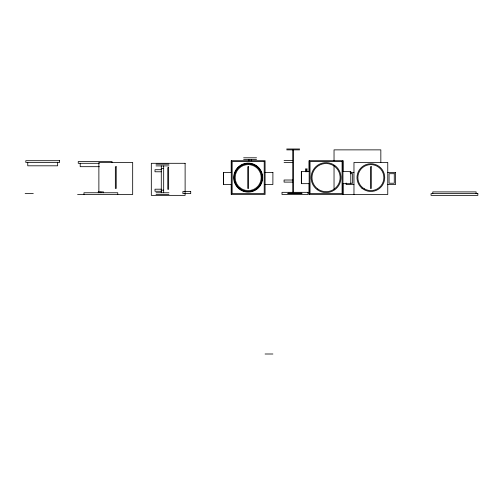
<?xml version="1.0" encoding="UTF-8"?>
<svg xmlns="http://www.w3.org/2000/svg" width="503" height="503" viewBox="0 0 503 503"><rect width="100%" height="100%" fill="white"/><g stroke="black" fill="none" stroke-linecap="round" stroke-linejoin="round"><path stroke-width="0.75" d="M231.286 194.498L231.286 184.532L223.483 184.532L223.483 172.397L231.286 172.397L231.286 160.702L265.081 160.702L265.081 194.498L231.286 194.498L231.286 160.702M353.967 194.498L353.967 162.431L387.763 162.431L387.763 194.498L309.163 194.498L309.163 183.664L301.36 183.664L301.341 171.51M350.78 171.51L350.78 183.683L342.958 183.664L342.958 194.498L342.958 160.702L309.163 160.702L309.163 171.529L301.36 171.529L301.36 183.664M342.958 160.702L342.958 171.529L350.761 171.529M286.716 149.001L299.631 149.001M286.716 149.869L299.631 149.869M243.628 157.804L256.543 157.804M243.628 159.539L256.543 159.539M284.076 160.526L292.74 160.526M284.076 162.607L292.74 162.607M99.361 163.299L78.248 163.299L78.248 161.564L112.043 161.564L112.043 162.721M156.024 164.167L168.939 164.167M156.024 165.902L168.939 165.902M99.361 166.682L80.197 166.682L80.197 163.299M161.287 168.499L163.676 168.499M161.287 169.706L155.006 169.706L155.006 171.787L161.287 171.787M265.081 172.397L272.884 172.397M350.063 172.397L353.967 172.397M387.763 172.397L395.565 172.397M350.434 173.698L352.666 173.698L352.666 183.23L350.434 183.23M292.74 180.024L284.076 180.024L284.076 182.105L292.74 182.105M265.081 184.532L272.884 184.532L272.903 172.378M353.967 184.532L346.165 184.532L346.165 183.017M387.763 184.532L395.565 184.532L395.584 172.378M161.287 189.197L155.006 189.197L155.006 191.278L161.287 191.278M161.287 190.165L163.676 190.165M156.024 192.762L168.939 192.762M25.15 193.63L33.28 193.63M287.804 193.63L301.945 193.655L301.945 193.177L288.074 193.177L288.074 193.655M77.588 194.498L132.679 194.498L132.679 162.431L98.877 162.431L98.877 192.152M156.024 194.498L168.939 194.498M265.081 353.999L272.884 353.999M476.115 193.63L476.115 191.901L432.787 191.901L432.787 193.63M380.834 162.394L380.834 149.869L334.036 149.869L334.036 160.828M334.036 165.525L334.036 189.015M309.163 160.702L309.163 194.498M307.037 168.719L307.037 171.825M306.176 168.769L306.176 171.812M305.742 168.769L305.742 171.812M293.607 149.869L293.607 192.762M292.74 149.869L292.74 192.762M251.28 159.539L251.28 160.834M248.891 159.539L248.891 160.834M223.464 172.378L223.464 184.551M163.676 165.902L163.676 192.762M161.287 165.902L161.287 192.762M117.765 194.498L117.765 192.762L83.963 192.762L83.963 194.498M103.467 192.762L103.467 191.901L98.267 191.901L98.267 192.762M100.864 191.901L100.864 192.762M57.656 162.431L57.656 165.814L27.759 165.814L27.759 162.431M59.605 160.702L25.81 160.702L25.81 162.431L59.605 162.431L59.605 160.702M264.213 161.564L232.153 161.564L232.153 193.63L264.213 193.63L264.213 161.564M342.09 161.564L310.03 161.564L310.03 193.63L342.09 193.63L342.09 161.564M185.117 163.299L151.315 163.299L151.315 195.365L185.117 195.365L185.117 163.299M116.212 166.763L115.344 166.763L115.344 188.43L116.212 188.43L116.212 166.763M248.614 166.763L247.753 166.763L247.753 188.43L248.614 188.43L248.614 166.763M371.296 166.763L370.428 166.763L370.428 188.43L371.296 188.43L371.296 166.763M168.65 167.631L167.782 167.631L167.782 189.298L168.65 189.298L168.65 167.631M394.264 173.698L389.064 173.698L389.064 183.23L394.264 183.23L394.264 173.698M190.712 191.467L182.91 191.467L182.91 193.63L190.731 193.63L190.712 191.467M308.006 192.328L282.007 192.328L282.007 194.498L308.006 194.498L308.006 192.328M477.85 193.63L431.052 193.63L431.052 195.365L477.85 195.365L477.85 193.63M239.824 187.556A12.996 12.996 0 0 0 260.988 179.854A12.996 12.996 0 0 0 243.735 165.38A12.996 12.996 0 0 0 239.824 187.556M239.271 188.223A13.864 13.864 0 0 0 261.837 180.005A13.864 13.864 0 0 0 243.439 164.569A13.864 13.864 0 0 0 239.271 188.223M364.367 188.858A12.996 12.996 0 0 0 383.864 177.597A12.996 12.996 0 0 0 364.367 166.342A12.996 12.996 0 0 0 364.367 188.858M361.953 188.223A13.864 13.864 0 0 0 384.518 180.005A13.864 13.864 0 0 0 366.121 164.569A13.864 13.864 0 0 0 361.953 188.223M239.132 188.386A14.084 14.084 0 0 0 262.05 180.043A14.084 14.084 0 0 0 243.364 164.368A14.084 14.084 0 0 0 239.132 188.386M238.85 188.719A14.518 14.518 0 0 0 262.478 180.118A14.518 14.518 0 0 0 243.219 163.959A14.518 14.518 0 0 0 238.85 188.719M317.808 189.009A14.084 14.084 0 0 0 340.072 179.037A14.084 14.084 0 0 0 320.304 164.745A14.084 14.084 0 0 0 317.808 189.009M317.299 189.713A14.952 14.952 0 0 0 340.933 179.125A14.952 14.952 0 0 0 319.952 163.953A14.952 14.952 0 0 0 317.299 189.713"/></g></svg>
